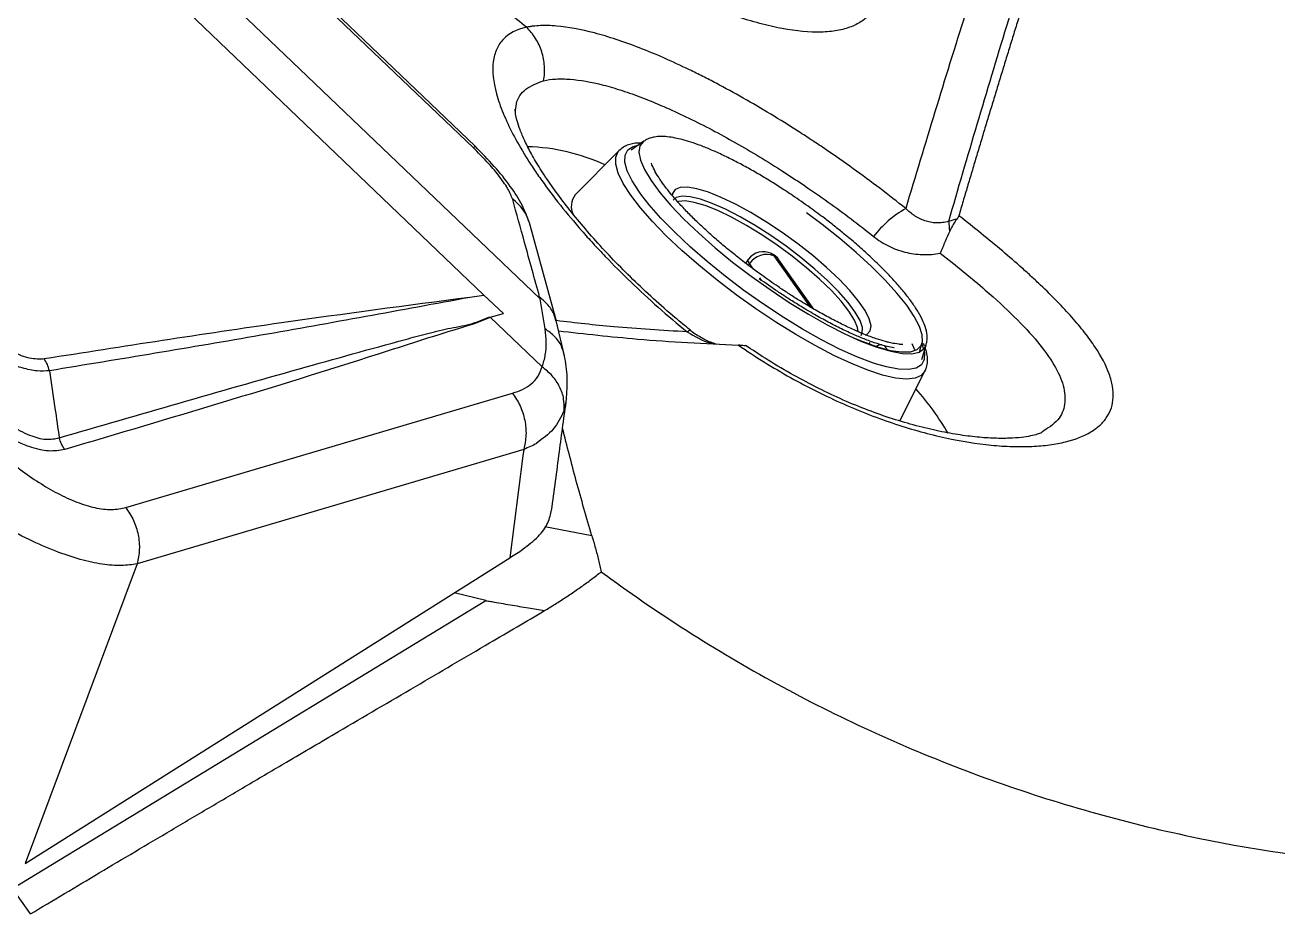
# Model space of a CAD drawing. Extents: x 398 to 508, y 623 to 782.
# Drawn here: x 410.47 to 416.16, y 651.51 to 655.55 of the extents above; entities that cross this region are included whole.
import ezdxf

# ---------------------------------------------------------------- set-up
doc = ezdxf.new("R2010")
doc.units = 0
doc.header["$MEASUREMENT"] = 0
doc.layers.add('GEOMETRY', color=2, linetype='Continuous', lineweight=25)

msp = doc.modelspace()

# ---------------------------------------------------------------- linework, layer by layer
at = {"layer": 'GEOMETRY'}
for p, q in [((412.81, 654.3037), (406.2263, 660.6004)), ((412.5566, 654.3191), (406.2491, 660.3516)), ((412.5088, 654.9876), (406.9323, 660.3209)), ((412.5163, 654.9947), (406.9398, 660.3281)), ((412.6989, 655.1635), (412.6985, 655.1616)), ((413.2829, 655.0174), (413.225, 654.9767)), ((413.2853, 655.0189), (413.2829, 655.0174)), ((413.1702, 654.9742), (412.9714, 654.7737)), ((413.2742, 654.7712), (413.2636, 654.7857)), ((412.8863, 654.2001), (412.7631, 654.6466)), ((413.8639, 654.5068), (413.8626, 654.5074)), ((413.7581, 654.4822), (413.7445, 654.4644)), ((413.7635, 654.4624), (413.7576, 654.4546)), ((413.7817, 654.4366), (413.7635, 654.4624)), ((413.8752, 654.497), (413.8739, 654.4977)), ((413.8739, 654.4977), (414.0389, 654.265)), ((414.0404, 654.264), (413.8752, 654.497)), ((414.0554, 654.2551), (413.8964, 654.4794)), ((413.8178, 654.3857), (413.8101, 654.3966)), ((412.4934, 654.3091), (412.5566, 654.3191)), ((412.6451, 654.2344), (412.5566, 654.3191)), ((412.8121, 654.3018), (412.81, 654.3037)), ((412.8348, 654.1649), (412.8121, 654.3018)), ((412.5856, 654.2183), (412.6451, 654.2344)), ((412.5834, 654.2177), (412.5856, 654.2183)), ((412.8212, 653.993), (412.5856, 654.2183)), ((412.9224, 654.0432), (412.8848, 654.2036)), ((414.3071, 654.0971), (414.3116, 654.1031)), ((414.3761, 654.089), (414.3904, 654.067)), ((414.5, 654.0994), (414.5134, 654.0712)), ((414.5352, 654.0602), (414.5468, 654.099)), ((414.5454, 654.0255), (414.5656, 654.0934)), ((414.5581, 654.0885), (414.5532, 654.0989)), ((414.4466, 653.7472), (414.5604, 653.9728)), ((410.9304, 653.3537), (412.6868, 653.8734)), ((412.9307, 653.844), (412.9205, 653.7949)), ((412.9316, 653.8483), (412.9307, 653.844)), ((412.7378, 653.6179), (410.9815, 653.0982)), ((412.7378, 653.6179), (412.7341, 653.589)), ((412.7341, 653.589), (412.675, 653.126)), ((413.047, 653.2257), (412.8341, 653.2664)), ((410.4721, 651.7374), (412.675, 653.126)), ((410.9815, 653.0982), (410.4721, 651.7374)), ((412.5648, 652.9312), (412.4222, 652.9667)), ((410.4149, 651.6233), (412.5648, 652.9312)), ((410.4966, 651.5081), (410.4149, 651.6233))]:
    msp.add_line(p, q, dxfattribs=at)
at = {"layer": 'GEOMETRY', "flags": 128}
for points in [[(413.2829, 655.0174), (413.282, 655.0167), (413.2656, 654.9963), (413.2608, 654.9678), (413.2676, 654.9317), (413.286, 654.8887), (413.3157, 654.8394), (413.356, 654.7849), (413.4062, 654.726), (413.4656, 654.6638), (413.5329, 654.5995), (413.6071, 654.5341), (413.6867, 654.4688), (413.7704, 654.4049), (413.771, 654.4045)], [(412.5163, 654.9947), (412.5155, 654.9942), (412.5088, 654.9876)], [(413.2238, 654.7731), (413.1899, 654.8258), (413.1669, 654.8727), (413.1554, 654.9128), (413.1554, 654.9457), (413.167, 654.9707), (413.1702, 654.9742)], [(413.2636, 654.7857), (413.2303, 654.8375), (413.2081, 654.8834), (413.1973, 654.9226), (413.1982, 654.9544), (413.2107, 654.9782), (413.2346, 654.9937), (413.2572, 654.9993)], [(414.2908, 654.1373), (414.2968, 654.1401), (414.3117, 654.1558), (414.3153, 654.1795), (414.3075, 654.2106), (414.2885, 654.2483), (414.2586, 654.2916), (414.2188, 654.3395), (414.17, 654.3907), (414.1134, 654.4439), (414.0504, 654.4978), (413.9828, 654.5511), (413.9121, 654.6023), (413.8402, 654.6502), (413.7689, 654.6936), (413.7, 654.7313), (413.6352, 654.7624), (413.5762, 654.7862), (413.5245, 654.8019), (413.4814, 654.8093), (413.4479, 654.8081), (413.425, 654.7984), (413.4132, 654.7804), (413.4116, 654.7701)], [(414.5604, 653.9728), (414.5438, 653.9535), (414.5152, 653.941), (414.4759, 653.9372), (414.4265, 653.9421), (414.3678, 653.9555), (414.3008, 653.9774), (414.2265, 654.0073), (414.1462, 654.0448), (414.0613, 654.0892), (413.973, 654.1398), (413.8829, 654.1957), (413.7924, 654.2562), (413.703, 654.32), (413.6163, 654.3863), (413.5335, 654.4539), (413.4561, 654.5217), (413.3853, 654.5886), (413.3224, 654.6535), (413.2682, 654.7154), (413.2238, 654.7731)], [(414.335, 654.0071), (414.3216, 654.0116), (414.2504, 654.0388), (414.1728, 654.0738), (414.0901, 654.1159), (414.0039, 654.1645), (413.9154, 654.2186), (413.8263, 654.2773), (413.7381, 654.3397), (413.6523, 654.4047), (413.5703, 654.4711), (413.4936, 654.5379), (413.4234, 654.6038), (413.361, 654.6678), (413.3074, 654.7288), (413.2742, 654.7712)], [(414.2698, 654.1345), (414.2754, 654.1457), (414.276, 654.1708), (414.2652, 654.2031), (414.2433, 654.2417), (414.2109, 654.2857), (414.1688, 654.3337), (414.1182, 654.3846), (414.0603, 654.4371), (413.9968, 654.4897), (413.9292, 654.5411), (413.8594, 654.5899), (413.7892, 654.6348), (413.7203, 654.6747), (413.6547, 654.7085), (413.5941, 654.7354), (413.54, 654.7545), (413.4939, 654.7655), (413.457, 654.768), (413.4302, 654.762), (413.4159, 654.7501)], [(414.2567, 654.1513), (414.2539, 654.1712), (414.2401, 654.2052), (414.2152, 654.2452), (414.1798, 654.2904), (414.135, 654.3393), (414.0819, 654.3906), (414.0221, 654.4431), (413.957, 654.4951), (413.8886, 654.5454), (413.8187, 654.5924), (413.7492, 654.635), (413.682, 654.672), (413.619, 654.7024), (413.5618, 654.7253), (413.512, 654.74), (413.471, 654.7463), (413.4399, 654.744), (413.4358, 654.7427)], [(414.5468, 654.099), (414.5484, 654.1061), (414.5474, 654.1377), (414.535, 654.1764), (414.5116, 654.2216), (414.4773, 654.2724), (414.433, 654.3279), (414.3794, 654.3871), (414.3174, 654.449), (414.2482, 654.5125), (414.1729, 654.5764), (414.093, 654.6397), (414.0225, 654.6919)], [(413.8626, 654.5074), (413.8671, 654.5047), (413.8739, 654.4977)], [(413.8639, 654.5068), (413.8684, 654.504), (413.8752, 654.497)], [(413.7635, 654.4624), (413.7589, 654.4703), (413.7569, 654.4768), (413.7576, 654.4815), (413.7581, 654.4822)], [(413.771, 654.4045), (413.8567, 654.3434), (413.944, 654.2854), (414.0308, 654.2321), (414.1155, 654.1842), (414.1966, 654.1427), (414.2727, 654.1084), (414.3424, 654.0818), (414.4045, 654.0634), (414.4578, 654.0535)], [(413.4801, 654.1516), (413.488, 654.1581), (413.4924, 654.1601), (413.4929, 654.1598)], [(414.5468, 654.099), (414.5419, 654.0878), (414.5233, 654.0698), (414.4938, 654.0601), (414.4538, 654.0589), (414.4042, 654.0663), (414.3458, 654.0821), (414.2796, 654.1059), (414.2416, 654.1218)], [(414.5567, 654.0633), (414.5575, 654.0581), (414.5567, 654.0263), (414.5442, 654.0025), (414.5203, 653.987), (414.4854, 653.9801), (414.4401, 653.982), (414.3852, 653.9925), (414.335, 654.0071)], [(414.4578, 654.0535), (414.5014, 654.0524), (414.5346, 654.0599), (414.5567, 654.0761), (414.5656, 654.0934)], [(414.5464, 654.098), (414.5467, 654.0972), (414.5544, 654.0735)]]:
    msp.add_lwpolyline(points, dxfattribs=at)
at = {"layer": 'GEOMETRY'}
for centre, radius, start, end in [((412.7323, 654.1051), 0.8876, 65.0673, 88.5987), ((412.5734, 654.5926), 0.1973, 15.9322, 54.7343), ((413.0388, 654.7212), 0.0855, 142.1249, 205.762), ((414.7162, 654.2846), 0.4916, 119.676, 142.3339), ((414.9544, 654.6581), 0.2861, 180.853, 189.9615), ((413.8258, 654.4308), 0.085, 64.3027, 142.792), ((413.8414, 654.4091), 0.0943, 69.8181, 145.6441), ((413.8271, 654.4302), 0.085, 35.3415, 64.3027), ((413.8521, 654.4477), 0.0545, 35.4992, 64.8385), ((414.3623, 654.0552), 0.0376, 87.9545, 129.0604), ((413.5826, 653.0582), 1.2543, 30.3313, 41.6652)]:
    msp.add_arc(centre, radius, start, end, dxfattribs=at)
for points, knots in [([(415.7663, 658.4522), (415.7315, 658.3668), (415.6974, 658.2818), (415.6301, 658.113), (415.597, 658.0291), (415.4994, 657.7791), (415.4366, 657.6146), (415.3156, 657.29), (415.2575, 657.1301), (415.1455, 656.8143), (415.0916, 656.6584), (414.935, 656.1957), (414.8372, 655.8937), (414.6967, 655.4467), (414.6509, 655.2987), (414.5607, 655.0042), (414.5164, 654.8577), (414.4727, 654.7118)], [0, 0, 0, 0, 0.0625, 0.0625, 0.125, 0.125, 0.25, 0.25, 0.375, 0.375, 0.5, 0.5, 0.75, 0.75, 0.875, 0.875, 1, 1, 1, 1]), ([(414.6683, 654.6538), (414.7108, 654.8004), (414.7539, 654.9476), (414.8418, 655.2437), (414.8864, 655.3925), (415.0235, 655.8419), (415.119, 656.1457), (415.3233, 656.7664), (415.432, 657.0836), (415.6703, 657.7374), (415.7994, 658.0736), (415.9375, 658.4184)], [0, 0, 0, 0, 0.125, 0.125, 0.25, 0.25, 0.5, 0.5, 0.75, 0.75, 1, 1, 1, 1]), ([(415.9962, 658.4293), (415.9859, 658.4035), (415.9651, 658.3517), (415.9343, 658.2745), (415.9038, 658.1974), (415.8735, 658.1206), (415.8435, 658.0441), (415.8139, 657.9679), (415.7845, 657.892), (415.7554, 657.8164), (415.7267, 657.7412), (415.6983, 657.6662), (415.6702, 657.5916), (415.6425, 657.5173), (415.6151, 657.4433), (415.588, 657.3697), (415.5612, 657.2964), (415.5348, 657.2234), (415.5087, 657.1507), (415.4829, 657.0783), (415.4573, 657.0062), (415.4321, 656.9344), (415.4072, 656.8629), (415.3825, 656.7917), (415.3581, 656.7207), (415.334, 656.65), (415.3101, 656.5795), (415.2865, 656.5093), (415.2631, 656.4393), (415.2399, 656.3695), (415.217, 656.3), (415.1942, 656.2307), (415.1717, 656.1615), (415.1493, 656.0926), (415.1272, 656.0239), (415.1052, 655.9553), (415.0834, 655.8869), (415.0617, 655.8187), (415.0403, 655.7507), (415.0189, 655.6828), (414.9977, 655.615), (414.9767, 655.5474), (414.9558, 655.48), (414.9351, 655.4126), (414.9144, 655.3454), (414.8939, 655.2783), (414.8735, 655.2114), (414.8532, 655.1445), (414.833, 655.0778), (414.8129, 655.0111), (414.793, 654.9446), (414.7731, 654.8781), (414.7533, 654.8118), (414.7336, 654.7456), (414.7206, 654.7015), (414.7141, 654.6794)], [0, 0, 0, 0, 0.018867, 0.037734, 0.056601, 0.075468, 0.094336, 0.113204, 0.132073, 0.150942, 0.169812, 0.188682, 0.207551, 0.226421, 0.245291, 0.26416, 0.283029, 0.301898, 0.320766, 0.339634, 0.358502, 0.37737, 0.396237, 0.415104, 0.433971, 0.452838, 0.471705, 0.490572, 0.509439, 0.528305, 0.547172, 0.566039, 0.584906, 0.603773, 0.62264, 0.641508, 0.660375, 0.679243, 0.698111, 0.716979, 0.735847, 0.754715, 0.773583, 0.792451, 0.811319, 0.830188, 0.849056, 0.867924, 0.886792, 0.90566, 0.924528, 0.943396, 0.962264, 0.981132, 1, 1, 1, 1]), ([(411.8002, 657.5904), (411.7898, 657.5773), (411.7813, 657.5626), (411.7717, 657.5379), (411.769, 657.5293), (411.7645, 657.5113), (411.7628, 657.5018), (411.7569, 657.4527), (411.7603, 657.4077), (411.7773, 657.3323), (411.7849, 657.3058), (411.7995, 657.2639), (411.8049, 657.2496), (411.8166, 657.2206), (411.8229, 657.2058), (411.8568, 657.1311), (411.8913, 657.0677), (411.9438, 656.9842), (411.9548, 656.9673), (411.9777, 656.9331), (411.9896, 656.9158), (412.0263, 656.8638), (412.0523, 656.8288), (412.1349, 656.7231), (412.1958, 656.6515), (412.3302, 656.5063), (412.4014, 656.4351), (412.5141, 656.3303), (412.5527, 656.2957), (412.612, 656.2444), (412.6321, 656.2274), (412.6726, 656.1936), (412.693, 656.177), (412.7951, 656.0948), (412.8783, 656.0328), (412.9839, 655.9598), (413.0052, 655.9455), (413.0478, 655.9172), (413.0692, 655.9033), (413.1335, 655.8624), (413.176, 655.8366), (413.3024, 655.7631), (413.3853, 655.7196), (413.4871, 655.6719), (413.5074, 655.6627), (413.5476, 655.6451), (413.5674, 655.6367), (413.6262, 655.6128), (413.6643, 655.5986), (413.7384, 655.5732), (413.7745, 655.5622), (413.827, 655.548), (413.8442, 655.5437), (413.8781, 655.5359), (413.8949, 655.5324), (413.9766, 655.5171), (414.0355, 655.5118), (414.1141, 655.5139), (414.1387, 655.5162), (414.1731, 655.5224), (414.1842, 655.5248), (414.2053, 655.5306), (414.2153, 655.5339), (414.2441, 655.5451), (414.2612, 655.5541), (414.284, 655.5702), (414.291, 655.5759), (414.3041, 655.5882), (414.3101, 655.5947), (414.3372, 655.6289), (414.3505, 655.662), (414.3563, 655.7103), (414.3569, 655.7203), (414.3571, 655.7411), (414.3567, 655.7519), (414.3536, 655.7851), (414.3494, 655.8083), (414.3303, 655.8812), (414.3092, 655.9339), (414.2722, 656.0051), (414.2642, 656.0196), (414.2473, 656.049), (414.2384, 656.0639), (414.2103, 656.1089), (414.1897, 656.1395), (414.1448, 656.2019), (414.1206, 656.2338), (414.0816, 656.2825), (414.0681, 656.2988), (414.0403, 656.332), (414.0259, 656.3487), (413.9523, 656.4322), (413.8881, 656.4995), (413.7841, 656.6014), (413.7481, 656.6355), (413.6922, 656.6869), (413.6733, 656.704), (413.6351, 656.738), (413.6159, 656.7548), (413.5189, 656.8388), (413.4387, 656.9045), (413.3144, 657.001), (413.2721, 657.0329), (413.1878, 657.0948), (413.1457, 657.1248), (413.0195, 657.2124), (412.9355, 657.2674), (412.7676, 657.3703), (412.6866, 657.4164), (412.5691, 657.4778), (412.5306, 657.4969), (412.455, 657.5325), (412.4178, 657.549), (412.3104, 657.5933), (412.2439, 657.6163), (412.1516, 657.641), (412.1221, 657.6475), (412.0657, 657.6572), (412.0392, 657.6602), (411.9649, 657.6639), (411.9221, 657.6593), (411.8681, 657.6416), (411.8517, 657.6338), (411.8231, 657.6147), (411.8107, 657.6034), (411.8002, 657.5904)], [0, 0, 0, 0, 0.015625, 0.015625, 0.023437, 0.023437, 0.03125, 0.03125, 0.0625, 0.0625, 0.078125, 0.078125, 0.085937, 0.085937, 0.09375, 0.09375, 0.125, 0.125, 0.132812, 0.132812, 0.140625, 0.140625, 0.15625, 0.15625, 0.1875, 0.1875, 0.21875, 0.21875, 0.234375, 0.234375, 0.242187, 0.242187, 0.25, 0.25, 0.28125, 0.28125, 0.289062, 0.289062, 0.296875, 0.296875, 0.3125, 0.3125, 0.34375, 0.34375, 0.351562, 0.351562, 0.359375, 0.359375, 0.375, 0.375, 0.390625, 0.390625, 0.398437, 0.398437, 0.40625, 0.40625, 0.4375, 0.4375, 0.453125, 0.453125, 0.460937, 0.460937, 0.46875, 0.46875, 0.484375, 0.484375, 0.492188, 0.492188, 0.5, 0.5, 0.53125, 0.53125, 0.539063, 0.539063, 0.546875, 0.546875, 0.5625, 0.5625, 0.59375, 0.59375, 0.601563, 0.601563, 0.609375, 0.609375, 0.625, 0.625, 0.640625, 0.640625, 0.648438, 0.648438, 0.65625, 0.65625, 0.6875, 0.6875, 0.703125, 0.703125, 0.710938, 0.710938, 0.71875, 0.71875, 0.75, 0.75, 0.765625, 0.765625, 0.78125, 0.78125, 0.8125, 0.8125, 0.84375, 0.84375, 0.859375, 0.859375, 0.875, 0.875, 0.90625, 0.90625, 0.921875, 0.921875, 0.9375, 0.9375, 0.96875, 0.96875, 0.984375, 0.984375, 1, 1, 1, 1]), ([(412.7496, 655.5349), (412.7214, 655.5578), (412.6652, 655.6037), (412.581, 655.6729), (412.525, 655.7193), (412.497, 655.7424)], [0, 0, 0, 0, 0.333245, 0.666578, 1, 1, 1, 1]), ([(412.7496, 655.5349), (412.7049, 655.5251), (412.6703, 655.507), (412.6326, 655.468), (412.6224, 655.4529), (412.6109, 655.4272), (412.6076, 655.4181), (412.6025, 655.3989), (412.6005, 655.3889), (412.5941, 655.3368), (412.599, 655.2882), (412.6178, 655.2189), (412.6222, 655.2046), (412.6323, 655.1752), (412.638, 655.1602), (412.6567, 655.1144), (412.6715, 655.0826), (412.7059, 655.0168), (412.7254, 654.9827), (412.7582, 654.9298), (412.7698, 654.9119), (412.7941, 654.8755), (412.8067, 654.8572), (412.8723, 654.7651), (412.9324, 654.6894), (413.0174, 654.5924), (413.035, 654.5728), (413.0709, 654.5336), (413.0893, 654.514), (413.1453, 654.4555), (413.1839, 654.4168), (413.264, 654.3399), (413.3053, 654.3018), (413.3908, 654.2261), (413.435, 654.1884), (413.4801, 654.1516)], [0, 0, 0, 0, 0.125, 0.125, 0.1875, 0.1875, 0.21875, 0.21875, 0.25, 0.25, 0.375, 0.375, 0.40625, 0.40625, 0.4375, 0.4375, 0.5, 0.5, 0.5625, 0.5625, 0.59375, 0.59375, 0.625, 0.625, 0.75, 0.75, 0.78125, 0.78125, 0.8125, 0.8125, 0.875, 0.875, 0.9375, 0.9375, 1, 1, 1, 1]), ([(414.4727, 654.7118), (414.3953, 654.7741), (414.3159, 654.8344), (414.1941, 654.9219), (414.1531, 654.9506), (414.0908, 654.9929), (414.0699, 655.0069), (414.0279, 655.0346), (414.0067, 655.0484), (413.901, 655.1162), (413.8175, 655.1666), (413.6936, 655.2367), (413.6525, 655.2592), (413.5913, 655.2914), (413.5709, 655.302), (413.5304, 655.3224), (413.5104, 655.3323), (413.4114, 655.3803), (413.3358, 655.4135), (413.2275, 655.4556), (413.1923, 655.4683), (413.1235, 655.491), (413.0906, 655.5008), (412.9961, 655.5258), (412.9386, 655.5364), (412.8607, 655.543), (412.8361, 655.5436), (412.8017, 655.5422), (412.7907, 655.5413), (412.7748, 655.5393), (412.767, 655.5382), (412.7582, 655.5366), (412.7545, 655.5359), (412.752, 655.5354), (412.7508, 655.5351), (412.7496, 655.5349)], [0, 0, 0, 0, 0.125, 0.125, 0.1875, 0.1875, 0.21875, 0.21875, 0.25, 0.25, 0.375, 0.375, 0.4375, 0.4375, 0.46875, 0.46875, 0.5, 0.5, 0.625, 0.625, 0.6875, 0.6875, 0.75, 0.75, 0.875, 0.875, 0.9375, 0.9375, 0.96875, 0.96875, 0.984375, 0.992187, 0.996094, 0.996094, 1, 1, 1, 1]), ([(412.828, 655.2924), (412.832, 655.314), (412.8333, 655.3363), (412.8303, 655.3808), (412.8261, 655.4029), (412.8124, 655.4453), (412.8029, 655.4656), (412.7794, 655.503), (412.7654, 655.5201), (412.7496, 655.5349)], [0, 0, 0, 0, 0.25, 0.25, 0.5, 0.5, 0.75, 0.75, 1, 1, 1, 1]), ([(412.828, 655.2924), (412.8451, 655.2963), (412.8636, 655.2989), (412.9037, 655.3011), (412.9252, 655.3008), (412.9933, 655.2957), (413.0435, 655.2869), (413.126, 655.2657), (413.1548, 655.2573), (413.2146, 655.2378), (413.2453, 655.2269), (413.3397, 655.1907), (413.4055, 655.162), (413.5087, 655.1124), (413.5441, 655.0947), (413.615, 655.0576), (413.6506, 655.0383), (413.7582, 654.9778), (413.8308, 654.9343), (413.9225, 654.8758), (413.9408, 654.8639), (413.9773, 654.84), (413.9954, 654.8279), (414.0495, 654.7914), (414.0851, 654.7667), (414.1908, 654.6911), (414.2598, 654.639), (414.327, 654.5851)], [0, 0, 0, 0, 0.0625, 0.0625, 0.125, 0.125, 0.25, 0.25, 0.3125, 0.3125, 0.375, 0.375, 0.5, 0.5, 0.5625, 0.5625, 0.625, 0.625, 0.75, 0.75, 0.78125, 0.78125, 0.8125, 0.8125, 0.875, 0.875, 1, 1, 1, 1]), ([(412.7001, 655.1464), (412.7009, 655.1603), (412.7034, 655.2062), (412.7421, 655.2597), (412.799, 655.2813), (412.828, 655.2924)], [0, 0, 0, 0, 0.176001, 0.580846, 1, 1, 1, 1]), ([(413.4934, 654.1603), (413.4708, 654.1787), (413.4138, 654.2251), (413.3266, 654.3021), (413.2327, 654.3899), (413.145, 654.4779), (413.0637, 654.5653), (412.989, 654.6516), (412.9214, 654.736), (412.862, 654.8169), (412.8119, 654.8922), (412.7717, 654.9602), (412.7414, 655.0196), (412.7199, 655.0705), (412.7064, 655.1122), (412.6999, 655.1426), (412.6987, 655.1609), (412.6988, 655.1622), (412.6989, 655.1628)], [0, 0, 0, 0, 0.04524, 0.114139, 0.182723, 0.250766, 0.318237, 0.386107, 0.454325, 0.522042, 0.58848, 0.65289, 0.714663, 0.775305, 0.835861, 0.894991, 0.952323, 1, 1, 1, 1]), ([(414.0393, 654.715), (414.0125, 654.734), (413.9748, 654.7606), (413.9185, 654.7979), (413.8707, 654.8285), (413.8146, 654.8625), (413.7575, 654.8953), (413.7001, 654.926), (413.6442, 654.9538), (413.591, 654.9779), (413.5416, 654.9979), (413.4971, 655.0136), (413.4587, 655.0248), (413.4227, 655.0332), (413.3901, 655.0381), (413.3589, 655.0397), (413.3337, 655.0376), (413.3155, 655.0332), (413.2972, 655.0264), (413.2883, 655.0208), (413.2829, 655.0174)], [0, 0, 0, 0, 0.0852698, 0.1201603, 0.1775553, 0.2363469, 0.2984836, 0.3621104, 0.426356, 0.4904039, 0.5534392, 0.6143845, 0.6712265, 0.7210847, 0.7822788, 0.8367919, 0.8940156, 0.9364898, 0.9615573, 1, 1, 1, 1]), ([(412.6873, 654.7536), (412.681, 654.7695), (412.6683, 654.8012), (412.6245, 654.8623), (412.5713, 654.9256), (412.5298, 654.9667), (412.5088, 654.9876)], [0, 0, 0, 0, 0.249073, 0.499064, 0.745848, 1, 1, 1, 1]), ([(412.7631, 654.6466), (412.7537, 654.6729), (412.7348, 654.7262), (412.6776, 654.8143), (412.6046, 654.906), (412.5462, 654.9647), (412.5163, 654.9947)], [0, 0, 0, 0, 0.236521, 0.477773, 0.732413, 1, 1, 1, 1]), ([(413.2711, 655.0091), (413.2693, 655.0092), (413.2572, 655.0099), (413.2382, 655.0078), (413.2133, 655.002), (413.191, 654.9922), (413.1769, 654.9799), (413.1702, 654.9742)], [0, 0, 0, 0, 0.0455346, 0.3079942, 0.5568705, 0.7904738, 1, 1, 1, 1]), ([(413.8188, 654.409), (413.7927, 654.4282), (413.7559, 654.4551), (413.7035, 654.4961), (413.6602, 654.5311), (413.6113, 654.5725), (413.5635, 654.6151), (413.5178, 654.6582), (413.4756, 654.7005), (413.4379, 654.741), (413.4054, 654.7787), (413.3793, 654.8118), (413.361, 654.8374), (413.3452, 654.8614), (413.3301, 654.8873), (413.3208, 654.9078), (413.3172, 654.9171), (413.3171, 654.9174), (413.317, 654.9174), (413.317, 654.9175), (413.317, 654.9175), (413.317, 654.9175), (413.317, 654.9175), (413.317, 654.9175)], [0, 0, 0, 0, 0.1057672, 0.148864, 0.2196387, 0.2918515, 0.3678453, 0.4452323, 0.5228368, 0.5995076, 0.6739948, 0.7443867, 0.8059265, 0.8405319, 0.9190557, 0.997386, 0.999319, 0.9998916, 0.9999712, 0.9999954, 0.9999967, 0.9999974, 1, 1, 1, 1]), ([(413.337, 654.8755), (413.337, 654.8755), (413.337, 654.8755), (413.337, 654.8756), (413.3368, 654.8759), (413.3356, 654.8782), (413.3339, 654.8813), (413.3327, 654.8836), (413.3323, 654.8843), (413.3323, 654.8843), (413.3323, 654.8843)], [0, 0, 0, 0, 0.000774, 0.005527, 0.023018, 0.126755, 0.732526, 0.9651, 0.999558, 1, 1, 1, 1]), ([(412.8099, 654.3097), (412.787, 654.3925), (412.746, 654.5404), (412.7052, 654.6885), (412.6873, 654.7536)], [0, 0, 0, 0, 0.56, 1, 1, 1, 1]), ([(413.7137, 654.0909), (413.7911, 654.0378), (413.8698, 653.989), (413.9897, 653.9219), (414.0302, 653.9006), (414.1105, 653.8605), (414.1505, 653.8417), (414.2698, 653.789), (414.3486, 653.7587), (414.4652, 653.7202), (414.504, 653.7085), (414.5798, 653.6876), (414.6169, 653.6785), (414.7258, 653.6548), (414.7951, 653.6437), (414.8774, 653.6356), (414.8937, 653.6343), (414.9257, 653.6322), (414.9415, 653.6314), (414.9878, 653.63), (415.0174, 653.6302), (415.074, 653.6329), (415.1009, 653.6353), (415.1522, 653.6422), (415.1765, 653.6468), (415.244, 653.6636), (415.2823, 653.6787), (415.3295, 653.7069), (415.3436, 653.7173), (415.362, 653.7343), (415.3677, 653.7402), (415.3782, 653.7525), (415.383, 653.7589), (415.4044, 653.7918), (415.4137, 653.8212), (415.4162, 653.8699), (415.4151, 653.887), (415.4089, 653.9226), (415.4039, 653.9413), (415.3831, 653.9988), (415.3618, 654.0394), (415.3193, 654.1039), (415.3033, 654.1259), (415.2767, 654.1601), (415.2674, 654.1716), (415.2481, 654.1947), (415.2381, 654.2064), (415.1861, 654.2652), (415.1387, 654.3137), (415.0725, 654.3765), (415.059, 654.3892), (415.0311, 654.4147), (415.0168, 654.4277), (414.9732, 654.4666), (414.9431, 654.4927), (414.8498, 654.5716), (414.7838, 654.625), (414.7141, 654.6794)], [0, 0, 0, 0, 0.0625, 0.0625, 0.09375, 0.09375, 0.125, 0.125, 0.1875, 0.1875, 0.21875, 0.21875, 0.25, 0.25, 0.3125, 0.3125, 0.328125, 0.328125, 0.34375, 0.34375, 0.375, 0.375, 0.40625, 0.40625, 0.4375, 0.4375, 0.5, 0.5, 0.53125, 0.53125, 0.546875, 0.546875, 0.5625, 0.5625, 0.625, 0.625, 0.65625, 0.65625, 0.6875, 0.6875, 0.75, 0.75, 0.78125, 0.78125, 0.796875, 0.796875, 0.8125, 0.8125, 0.875, 0.875, 0.890625, 0.890625, 0.90625, 0.90625, 0.9375, 0.9375, 1, 1, 1, 1]), ([(414.5656, 654.0934), (414.5668, 654.0983), (414.5712, 654.1156), (414.5698, 654.1477), (414.5588, 654.1855), (414.5384, 654.2282), (414.5119, 654.2707), (414.4808, 654.3132), (414.4449, 654.3569), (414.4034, 654.4029), (414.356, 654.4514), (414.3042, 654.5006), (414.2496, 654.5494), (414.1979, 654.5931), (414.1491, 654.6324), (414.0982, 654.6719), (414.0608, 654.6993), (414.0393, 654.715)], [0, 0, 0, 0, 0.0295076, 0.1043236, 0.191932, 0.2719217, 0.3472935, 0.417322, 0.4842425, 0.5540519, 0.6251484, 0.6958657, 0.7639706, 0.8307863, 0.8795119, 0.9305296, 1, 1, 1, 1]), ([(414.6683, 654.6538), (414.659, 654.651), (414.6497, 654.649), (414.631, 654.6466), (414.6216, 654.6461), (414.6028, 654.6468), (414.5936, 654.6479), (414.576, 654.6513), (414.5674, 654.6537), (414.5426, 654.6623), (414.5269, 654.6702), (414.4982, 654.6889), (414.485, 654.6997), (414.4727, 654.7118)], [0, 0, 0, 0, 0.125, 0.125, 0.25, 0.25, 0.375, 0.375, 0.5, 0.5, 0.75, 0.75, 1, 1, 1, 1]), ([(414.7052, 654.6638), (414.6998, 654.6573), (414.6944, 654.6493), (414.6836, 654.6309), (414.6781, 654.6203), (414.6726, 654.6086)], [0, 0, 0, 0, 0.5, 0.5, 1, 1, 1, 1]), ([(414.327, 654.5851), (414.3481, 654.5681), (414.3705, 654.5537), (414.4062, 654.5359), (414.4185, 654.5305), (414.4437, 654.5212), (414.4566, 654.5172), (414.4956, 654.5074), (414.5221, 654.5037), (414.5627, 654.5025), (414.5764, 654.5028), (414.6034, 654.5048), (414.6168, 654.5065), (414.6301, 654.5089)], [0, 0, 0, 0, 0.25, 0.25, 0.375, 0.375, 0.5, 0.5, 0.75, 0.75, 0.875, 0.875, 1, 1, 1, 1]), ([(414.6726, 654.6086), (414.666, 654.5943), (414.659, 654.5788), (414.6484, 654.5538), (414.6447, 654.5452), (414.6393, 654.5318), (414.6374, 654.5273), (414.6338, 654.5182), (414.6319, 654.5135), (414.6301, 654.5089)], [0, 0, 0, 0, 0.5, 0.5, 0.75, 0.75, 0.875, 0.875, 1, 1, 1, 1]), ([(414.6301, 654.5089), (414.666, 654.4806), (414.7376, 654.424), (414.8528, 654.327), (414.9701, 654.2194), (415.0761, 654.1056), (415.1511, 654.0011), (415.1946, 653.9055), (415.2002, 653.8211), (415.1715, 653.7474), (415.1178, 653.7134), (415.0907, 653.6963)], [0, 0, 0, 0, 0.079529, 0.159053, 0.27941, 0.399733, 0.516692, 0.633618, 0.754828, 0.876038, 1, 1, 1, 1]), ([(414.4205, 654.0786), (414.4205, 654.0786), (414.4205, 654.0786), (414.4205, 654.0786), (414.4205, 654.0786), (414.4199, 654.0787), (414.4099, 654.0804), (414.3853, 654.0857), (414.3428, 654.0978), (414.2926, 654.1157), (414.2384, 654.1383), (414.1817, 654.1646), (414.1212, 654.1955), (414.0567, 654.2311), (413.9952, 654.2677), (413.9392, 654.3029), (413.8784, 654.3428), (413.8353, 654.3733), (413.8073, 654.393)], [0, 0, 0, 0, 0.000001, 0.000024, 0.000104, 0.000514, 0.004554, 0.07591, 0.168546, 0.267924, 0.355754, 0.449361, 0.543779, 0.636739, 0.73781, 0.812651, 0.87849, 1, 1, 1, 1]), ([(414.4601, 654.0941), (414.4601, 654.0941), (414.4601, 654.0941), (414.46, 654.0941), (414.4599, 654.0941), (414.4543, 654.0944), (414.4352, 654.0958), (414.4075, 654.1008), (414.3745, 654.1091), (414.3367, 654.1206), (414.2869, 654.1391), (414.2314, 654.163), (414.1748, 654.19), (414.1149, 654.2213), (414.0524, 654.2564), (413.9938, 654.2917), (413.9402, 654.3257), (413.8836, 654.3632), (413.8435, 654.3915), (413.8188, 654.409)], [0, 0, 0, 0, 0.000003, 0.000017, 0.000103, 0.001265, 0.044593, 0.144833, 0.18157, 0.259679, 0.354469, 0.435412, 0.519934, 0.605273, 0.688716, 0.775671, 0.839832, 0.901265, 1, 1, 1, 1]), ([(410.0394, 654.3523), (410.0708, 654.3227), (410.1336, 654.2637), (410.2318, 654.1806), (410.3263, 654.1106), (410.4149, 654.0593), (410.495, 654.0283), (410.5373, 654.0295), (410.5585, 654.0301)], [0, 0, 0, 0, 0.187072, 0.373689, 0.559995, 0.705553, 0.85283, 1, 1, 1, 1]), ([(410.5827, 653.975), (410.5646, 653.9739), (410.5278, 653.9716), (410.4663, 653.9847), (410.4064, 654.0054), (410.3493, 654.0308), (410.257, 654.0794), (410.1293, 654.164), (410.0286, 654.2458), (409.977, 654.2876)], [0, 0, 0, 0, 0.114828, 0.233664, 0.317348, 0.406089, 0.500977, 0.744712, 1, 1, 1, 1]), ([(410.5585, 654.0301), (410.9168, 654.0862), (411.5566, 654.1863), (412.2068, 654.2722), (412.4928, 654.31)], [0, 0, 0, 0, 0.560011, 1, 1, 1, 1]), ([(412.4941, 654.3082), (412.1779, 654.2499), (411.5456, 654.1333), (410.9036, 654.0278), (410.5827, 653.975)], [0, 0, 0, 0, 0.500104, 1, 1, 1, 1]), ([(412.81, 654.3037), (412.8096, 654.3041), (412.8088, 654.305), (412.808, 654.3063), (412.8076, 654.3075), (412.8075, 654.3087), (412.8079, 654.3098), (412.8092, 654.3098), (412.8099, 654.3097)], [0, 0, 0, 0, 0.1067506, 0.2132081, 0.3309789, 0.468841, 0.7372541, 1, 1, 1, 1]), ([(412.8834, 654.202), (412.8814, 654.2104), (412.8752, 654.2358), (412.8512, 654.274), (412.8236, 654.2978), (412.8099, 654.3097)], [0, 0, 0, 0, 0.197212, 0.598815, 1, 1, 1, 1]), ([(410.6273, 653.6706), (410.9907, 653.776), (411.514, 653.9279), (412.0707, 654.0824), (412.2954, 654.1432), (412.3914, 654.1683), (412.4947, 654.1831), (412.553, 654.2073), (412.5819, 654.2193)], [0, 0, 0, 0, 0.559957, 0.806347, 0.854751, 0.903289, 0.952043, 1, 1, 1, 1]), ([(412.5834, 654.2177), (412.579, 654.2155), (412.5357, 654.1946), (412.3624, 654.1435), (411.7309, 653.9366), (411.1297, 653.7588), (410.653, 653.6177)], [0, 0, 0, 0, 0.007721, 0.074655, 0.266185, 1, 1, 1, 1]), ([(412.8214, 653.9928), (412.8269, 654.0109), (412.8377, 654.0467), (412.8408, 654.1052), (412.8368, 654.1444), (412.8348, 654.1649)], [0, 0, 0, 0, 0.329137, 0.650204, 1, 1, 1, 1]), ([(412.9216, 654.0442), (412.9182, 654.0587), (412.9107, 654.0902), (412.8806, 654.1324), (412.8499, 654.1542), (412.8348, 654.1649)], [0, 0, 0, 0, 0.30338, 0.65752, 1, 1, 1, 1]), ([(413.4801, 654.1516), (413.4238, 654.155), (413.3116, 654.1617), (413.1108, 654.1762), (412.9717, 654.1927), (412.8855, 654.2029)], [0, 0, 0, 0, 0.277121, 0.551967, 1, 1, 1, 1]), ([(412.8959, 654.1564), (413.0143, 654.143), (413.2791, 654.113), (413.559, 654.0987), (413.7136, 654.0909)], [0, 0, 0, 0, 0.447582, 1, 1, 1, 1]), ([(413.4801, 654.1516), (413.5143, 654.1312), (413.5523, 654.1087), (413.5955, 654.0989), (413.5998, 654.0979)], [0, 0, 0, 0, 0.9024668, 1, 1, 1, 1]), ([(413.6086, 654.0974), (413.6077, 654.0976), (413.5897, 654.1018), (413.5538, 654.1192), (413.5157, 654.1406), (413.4969, 654.1572), (413.4933, 654.1604)], [0, 0, 0, 0, 0.020615, 0.442423, 0.893657, 1, 1, 1, 1]), ([(410.0096, 654.0832), (410.0297, 654.0621), (410.0698, 654.02), (410.1309, 653.9589), (410.192, 653.9004), (410.2529, 653.8455), (410.324, 653.7854), (410.404, 653.7265), (410.4905, 653.6804), (410.5684, 653.6585), (410.6078, 653.6666), (410.6273, 653.6706)], [0, 0, 0, 0, 0.1035977, 0.2062818, 0.3070607, 0.4050613, 0.4995741, 0.6433549, 0.7697547, 0.8853187, 1, 1, 1, 1]), ([(413.743, 654.0876), (413.7411, 654.0884), (413.7375, 654.0891), (413.7276, 654.0902), (413.7212, 654.0906), (413.7137, 654.0909)], [0, 0, 0, 0, 0.5, 0.5, 1, 1, 1, 1]), ([(415.0919, 653.6948), (415.0909, 653.6942), (415.0882, 653.6927), (415.0709, 653.6861), (415.0415, 653.6786), (414.9988, 653.6718), (414.9439, 653.6677), (414.8767, 653.6677), (414.7982, 653.6729), (414.7094, 653.6842), (414.6121, 653.7024), (414.508, 653.7277), (414.3994, 653.7603), (414.2881, 653.8001), (414.176, 653.8471), (414.0627, 653.9013), (413.9486, 653.9626), (413.8421, 654.0255), (413.7749, 654.0703), (413.7454, 654.09)], [0, 0, 0, 0, 0.028364, 0.07439, 0.124587, 0.177731, 0.234158, 0.293741, 0.356084, 0.420607, 0.486616, 0.55337, 0.620047, 0.685889, 0.751072, 0.815464, 0.881064, 0.947637, 1, 1, 1, 1]), ([(414.4238, 654.0981), (414.4238, 654.0981), (414.4238, 654.0981), (414.4235, 654.0981), (414.4211, 654.0985), (414.4179, 654.099), (414.4143, 654.0997), (414.4139, 654.0998), (414.4139, 654.0998), (414.4139, 654.0998)], [0, 0, 0, 0, 0.005285, 0.02592, 0.119138, 0.815553, 0.995914, 0.999888, 1, 1, 1, 1]), ([(414.5604, 653.9728), (414.563, 653.9787), (414.5698, 653.9943), (414.5731, 654.0184), (414.5717, 654.0469), (414.5651, 654.0678), (414.5615, 654.0794)], [0, 0, 0, 0, 0.153743, 0.401071, 0.668125, 1, 1, 1, 1]), ([(410.653, 653.6177), (410.6293, 653.6134), (410.5941, 653.6071), (410.5367, 653.6165), (410.4879, 653.6305), (410.4319, 653.6535), (410.3688, 653.6867), (410.285, 653.7388), (410.1817, 653.8146), (410.0637, 653.9138), (409.9875, 653.9854), (409.9495, 654.021)], [0, 0, 0, 0, 0.125242, 0.186962, 0.250585, 0.328395, 0.41141, 0.501036, 0.662351, 0.831997, 1, 1, 1, 1]), ([(410.5827, 653.975), (410.5801, 653.985), (410.5747, 654.005), (410.5639, 654.0218), (410.5585, 654.0301)], [0, 0, 0, 0, 0.5, 1, 1, 1, 1]), ([(412.6868, 653.8734), (412.7024, 653.8786), (412.7338, 653.8891), (412.7734, 653.9137), (412.8038, 653.948), (412.8154, 653.978), (412.8212, 653.993)], [0, 0, 0, 0, 0.249787, 0.499296, 0.749124, 1, 1, 1, 1]), ([(412.8212, 653.993), (412.8212, 653.993), (412.8213, 653.9929), (412.8214, 653.9928), (412.8214, 653.9928)], [0, 0, 0, 0, 0.560067, 1, 1, 1, 1]), ([(412.9205, 653.7949), (412.921, 653.8126), (412.9222, 653.8485), (412.9028, 653.9028), (412.8698, 653.9532), (412.8374, 653.9797), (412.8214, 653.9928)], [0, 0, 0, 0, 0.245715, 0.499928, 0.754179, 1, 1, 1, 1]), ([(412.9311, 653.8424), (412.9338, 653.8764), (412.9391, 653.9419), (412.928, 654.0111), (412.9226, 654.0445)], [0, 0, 0, 0, 0.518163, 1, 1, 1, 1]), ([(410.5827, 653.975), (410.5911, 653.9182), (410.606, 653.8168), (410.6208, 653.7153), (410.6273, 653.6706)], [0, 0, 0, 0, 0.559389, 1, 1, 1, 1]), ([(412.8644, 653.3405), (412.8762, 653.4291), (412.8985, 653.5981), (412.9213, 653.7676), (412.9321, 653.8482)], [0, 0, 0, 0, 0.524051, 1, 1, 1, 1]), ([(412.9205, 653.7949), (412.9066, 653.765), (412.8791, 653.7058), (412.823, 653.6657), (412.7952, 653.6458)], [0, 0, 0, 0, 0.504499, 1, 1, 1, 1]), ([(413.047, 653.2257), (413.023, 653.3084), (412.9758, 653.4706), (412.9344, 653.6339), (412.9141, 653.7139)], [0, 0, 0, 0, 0.510248, 1, 1, 1, 1]), ([(410.289, 653.6638), (410.3152, 653.6395), (410.3671, 653.5914), (410.45, 653.5256), (410.5343, 653.4667), (410.6212, 653.416), (410.7068, 653.3766), (410.7898, 653.3511), (410.8669, 653.3409), (410.9093, 653.3494), (410.9304, 653.3536)], [0, 0, 0, 0, 0.126547, 0.249919, 0.377175, 0.499718, 0.627528, 0.749863, 0.875036, 1, 1, 1, 1]), ([(410.653, 653.6177), (410.6474, 653.6258), (410.6364, 653.6419), (410.6304, 653.661), (410.6273, 653.6706)], [0, 0, 0, 0, 0.5, 1, 1, 1, 1]), ([(412.7964, 653.6445), (412.7871, 653.6399), (412.7684, 653.6307), (412.748, 653.6221), (412.7378, 653.6179)], [0, 0, 0, 0, 0.498796, 1, 1, 1, 1]), ([(410.9815, 653.0981), (410.9581, 653.0946), (410.9104, 653.0875), (410.8227, 653.0947), (410.7224, 653.1164), (410.6102, 653.1542), (410.4884, 653.2072), (410.3586, 653.2755), (410.2227, 653.3578), (410.1342, 653.4223), (410.0888, 653.4554)], [0, 0, 0, 0, 0.106091, 0.216747, 0.332036, 0.452511, 0.57882, 0.711898, 0.852403, 1, 1, 1, 1]), ([(412.734, 653.1646), (412.7585, 653.1833), (412.8077, 653.2209), (412.8511, 653.2824), (412.8597, 653.3239), (412.8639, 653.3437)], [0, 0, 0, 0, 0.341771, 0.685931, 1, 1, 1, 1]), ([(413.047, 653.2257), (413.0498, 653.2163), (413.0553, 653.1976), (413.0632, 653.1698), (413.0706, 653.1424), (413.0774, 653.1153), (413.0838, 653.0885), (413.0877, 653.0709), (413.0897, 653.0621)], [0, 0, 0, 0, 0.166666, 0.333332, 0.499994, 0.666658, 0.83333, 1, 1, 1, 1]), ([(412.6749, 653.126), (412.6849, 653.1323), (412.7047, 653.145), (412.7242, 653.1581), (412.734, 653.1646)], [0, 0, 0, 0, 0.499338, 1, 1, 1, 1]), ([(412.8312, 652.8855), (412.8394, 652.8904), (412.8558, 652.9001), (412.8803, 652.9152), (412.9046, 652.9306), (412.9288, 652.9463), (412.9527, 652.9622), (412.9763, 652.9784), (412.9997, 652.9948), (413.0227, 653.0114), (413.0454, 653.0282), (413.0678, 653.045), (413.0824, 653.0564), (413.0897, 653.0621)], [0, 0, 0, 0, 0.090324, 0.181194, 0.272469, 0.364002, 0.455646, 0.547254, 0.638694, 0.72983, 0.820522, 0.910624, 1, 1, 1, 1]), ([(413.0897, 653.0621), (413.1286, 653.0333), (413.4243, 652.8196), (414.0076, 652.4647), (414.8806, 652.0863), (415.7782, 651.8367), (416.4062, 651.7492), (416.7613, 651.7247), (416.8233, 651.7213), (416.8655, 651.7192), (416.8682, 651.719)], [0.6827211, 0.6827211, 0.6827211, 0.6827211, 0.6875, 0.71875, 0.75, 0.78125, 0.8105469, 0.8125, 0.8164062, 0.8166739, 0.8166739, 0.8166739, 0.8166739]), ([(412.5648, 652.9312), (412.5671, 652.9308), (412.5764, 652.9292), (412.6135, 652.9229), (412.676, 652.9121), (412.7555, 652.8984), (412.8072, 652.8896), (412.8312, 652.8855)], [0.93488762, 0.93488762, 0.93488762, 0.93488762, 0.93554688, 0.9375, 0.9453125, 0.953125, 0.95984785, 0.95984785, 0.95984785, 0.95984785]), ([(410.4966, 651.5081), (410.548, 651.5388), (410.652, 651.6009), (410.8102, 651.6951), (410.9724, 651.7915), (411.1387, 651.89), (411.3089, 651.9906), (411.4832, 652.0935), (411.6792, 652.2089), (411.9339, 652.3585), (412.2415, 652.539), (412.5535, 652.722), (412.7484, 652.8367), (412.8312, 652.8855)], [0, 0, 0, 0, 0.066599, 0.134807, 0.204626, 0.276054, 0.349092, 0.423741, 0.5, 0.600674, 0.749984, 0.893777, 1, 1, 1, 1])]:
    msp.add_open_spline(points, degree=3, knots=knots, dxfattribs=at)
for points in [[(414.7141, 654.6794), (414.7126, 654.6745), (414.7097, 654.6693), (414.7052, 654.6638)], [(414.7052, 654.6638), (414.6929, 654.6605), (414.6806, 654.6571), (414.6683, 654.6538)], [(412.6868, 653.8734), (412.6991, 653.8546), (412.7239, 653.817), (412.7441, 653.7504), (412.7509, 653.6818), (412.7422, 653.6392), (412.7378, 653.6179)], [(410.9304, 653.3537), (410.9428, 653.3349), (410.9675, 653.2973), (410.9877, 653.2307), (410.9945, 653.1621), (410.9858, 653.1195), (410.9815, 653.0982)]]:
    msp.add_open_spline(points, degree=3, dxfattribs=at)

doc.saveas('drawing.dxf')
